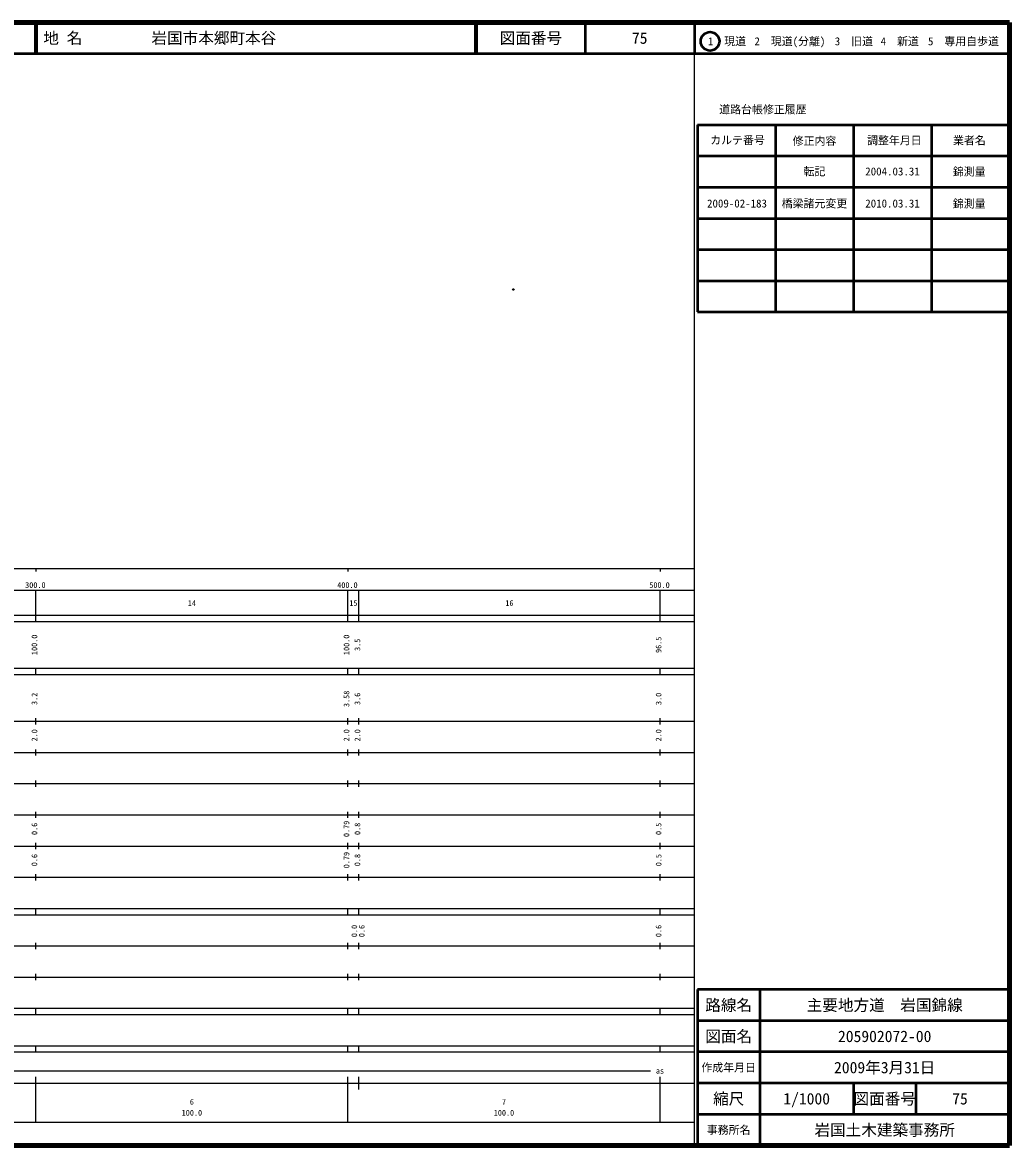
# Model space of a CAD drawing. Units: millimetres on the paper. Extents: x 40 to 680, y 20 to 380.
# Drawn here: x 363.7 to 680, y 20 to 380 of the extents above; entities that cross this region are included whole.
import ezdxf
from ezdxf.enums import TextEntityAlignment as Align

# ---------------------------------------------------------------- set-up
doc = ezdxf.new("R2010")
doc.units = ezdxf.units.MM
doc.header["$PDMODE"] = 32
doc.header["$PDSIZE"] = 0.5
doc.layers.add('M-OTRS', color=6, linetype='Continuous')
doc.layers.add('M-TTL-TXT', color=7, linetype='Continuous')
for name, color, linetype, lineweight in [('M-TTL', 2, 'Continuous', 140), ('M-TTL-BAND', 7, 'Continuous', 25), ('M-TTL-FRAM', 2, 'Continuous', 50), ('M-TTL-LINE', 7, 'Continuous', 50)]:
    doc.layers.add(name, color=color, linetype=linetype, lineweight=lineweight)
doc.styles.add('ＭＳ ゴシック', font='')
doc.styles.get('ＭＳ ゴシック').set_extended_font_data('MS Gothic')

msp = doc.modelspace()

# ---------------------------------------------------------------- linework, layer by layer
at = {"layer": 'M-OTRS'}
msp.add_point((521.012, 294.404), dxfattribs=at)
at = {"layer": 'M-TTL'}
for p, q in [((680, 380), (40, 380)), ((680, 20), (680, 380)), ((40, 20), (680, 20))]:
    msp.add_line(p, q, dxfattribs=at)
at = {"layer": 'M-TTL-BAND'}
for p, q in [((579, 20), (579, 370)), ((40, 205), (579, 205)), ((368, 205), (368, 204)), ((468, 205), (468, 204)), ((568, 205), (568, 204)), ((68, 198), (579, 198)), ((368, 188), (368, 198)), ((468, 188), (468, 198)), ((471.5, 188), (471.5, 198)), ((568, 188), (568, 198)), ((40, 190), (579, 190)), ((40, 188), (579, 188)), ((40, 173), (579, 173)), ((368, 171), (368, 173)), ((468, 171), (468, 173)), ((471.5, 171), (471.5, 173)), ((568, 171), (568, 173)), ((40, 171), (579, 171)), ((40, 156), (579, 156)), ((368, 155), (368, 157)), ((468, 155), (468, 157)), ((471.5, 155), (471.5, 157)), ((568, 155), (568, 157)), ((46, 146), (579, 146)), ((368, 145), (368, 147)), ((468, 145), (468, 147)), ((471.5, 145), (471.5, 147)), ((568, 145), (568, 147)), ((368, 135), (368, 137)), ((468, 135), (468, 137)), ((471.5, 135), (471.5, 137)), ((568, 135), (568, 137)), ((52, 136), (579, 136)), ((46, 126), (579, 126)), ((368, 125), (368, 127)), ((468, 125), (468, 127)), ((471.5, 125), (471.5, 127)), ((568, 125), (568, 127)), ((52, 116), (579, 116)), ((368, 115), (368, 117)), ((468, 115), (468, 117)), ((471.5, 115), (471.5, 117)), ((568, 115), (568, 117)), ((46, 106), (579, 106)), ((368, 105), (368, 107)), ((468, 105), (468, 107)), ((471.5, 105), (471.5, 107)), ((568, 105), (568, 107)), ((40, 96), (579, 96)), ((40, 94), (579, 94)), ((368, 94), (368, 96)), ((468, 94), (468, 96)), ((471.5, 94), (471.5, 96)), ((568, 94), (568, 96)), ((49, 84), (579, 84)), ((368, 83), (368, 85)), ((468, 83), (468, 85)), ((471.5, 83), (471.5, 85)), ((568, 83), (568, 85)), ((40, 74), (579, 74)), ((368, 73), (368, 75)), ((468, 73), (468, 75)), ((471.5, 73), (471.5, 75)), ((568, 73), (568, 75)), ((40, 64), (579, 64)), ((40, 62), (579, 62)), ((368, 62), (368, 64)), ((468, 62), (468, 64)), ((471.5, 62), (471.5, 64)), ((568, 62), (568, 64)), ((40, 52), (579, 52)), ((368, 50), (368, 52)), ((468, 50), (468, 52)), ((471.5, 50), (471.5, 52)), ((568, 50), (568, 52)), ((40, 50), (579, 50)), ((71, 44), (565, 44)), ((40, 40), (579, 40)), ((368, 27.5), (368, 42)), ((468, 27.5), (468, 42)), ((471.5, 38), (471.5, 42)), ((568, 27.5), (568, 42)), ((68, 27.5), (579, 27.5))]:
    msp.add_line(p, q, dxfattribs=at)
at = {"layer": 'M-TTL-FRAM'}
for p, q in [((580, 347.197), (580, 287.197)), ((580, 347.197), (680, 347.197)), ((580, 287.197), (680, 287.197)), ((680, 70), (580, 70)), ((580, 70), (580, 20))]:
    msp.add_line(p, q, dxfattribs=at)
at = {"layer": 'M-TTL-LINE'}
for p, q in [((367.75, 380), (367.75, 370)), ((368.25, 380), (368.25, 370)), ((508.747, 380), (508.747, 370)), ((509.247, 380), (509.247, 370)), ((543.997, 380), (543.997, 370)), ((579, 380), (579, 370)), ((40, 370), (680, 370)), ((605, 347.197), (605, 287.197)), ((630, 347.197), (630, 287.197)), ((655, 347.197), (655, 287.197)), ((580, 337.197), (680, 337.197)), ((580, 327.197), (680, 327.197)), ((580, 317.197), (680, 317.197)), ((580, 307.197), (680, 307.197)), ((580, 297.197), (680, 297.197)), ((600, 70), (600, 20)), ((680, 60), (580, 60)), ((680, 50), (580, 50)), ((680, 40), (580, 40)), ((630, 40), (630, 30)), ((650, 40), (650, 30)), ((680, 30), (580, 30))]:
    msp.add_line(p, q, dxfattribs=at)
msp.add_circle((584.031, 373.958), 3, dxfattribs=at)

# ---------------------------------------------------------------- texts
at = {"layer": 'M-TTL-BAND', "style": 'ＭＳ ゴシック'}
for s, p in [('300.0', (367.844, 198.195)), ('400.0', (467.844, 198.195)), ('500.0', (567.844, 198.195)), ('14', (418, 192.405)), ('15', (469.75, 192.405)), ('16', (519.75, 192.405)), ('as', (568, 42.5)), ('6', (418, 32.523)), ('7', (518, 32.523)), ('100.0', (418, 29.033)), ('100.0', (518, 29.033))]:
    msp.add_text(s, height=1.833, dxfattribs=at).set_placement(p, align=Align.BOTTOM_CENTER)
for s, p in [('100.0', (369, 180.5)), ('100.0', (469, 180.5)), ('3.5', (472.5, 180.5)), ('96.5', (569, 180.5)), ('3.2', (369, 163.174)), ('3.58', (469, 163.174)), ('3.6', (472.5, 163.174)), ('3.0', (569, 163.174)), ('2.0', (369, 151.5)), ('2.0', (469, 151.5)), ('2.0', (472.5, 151.5)), ('2.0', (569, 151.5)), ('0.6', (369, 121.5)), ('0.79', (469, 121.5)), ('0.8', (472.5, 121.5)), ('0.5', (569, 121.5)), ('0.6', (369, 111.5)), ('0.79', (469, 111.5)), ('0.8', (472.5, 111.5)), ('0.5', (569, 111.5)), ('0.0', (471.5, 88.764)), ('0.6', (473.87, 88.764)), ('0.6', (569, 88.764))]:
    msp.add_text(s, height=1.833, rotation=90, dxfattribs=at).set_placement(p, align=Align.BOTTOM_CENTER)
at = {"layer": 'M-TTL-TXT', "style": 'ＭＳ ゴシック'}
for s, p in [('地 名', (370.38, 375)), ('岩国市本郷町本谷', (405.024, 375))]:
    msp.add_text(s, height=3.666, dxfattribs=at).set_placement(p, align=Align.MIDDLE_LEFT)
for s, height, p in [('図面番号', 3.666, (526.622, 375)), ('75', 3.666, (561.497, 375)), ('1\u3000現道', 2.566, (589.448, 373.958)), ('2\u3000現道(分離)', 2.566, (609.619, 373.958)), ('3\u3000旧道', 2.566, (630.121, 373.958)), ('4\u3000新道', 2.566, (644.824, 373.958)), ('5\u3000専用自歩道', 2.566, (665.228, 373.958)), ('道路台帳修正履歴', 2.566, (600.968, 352.113)), ('カルテ番号', 2.566, (592.839, 342.277)), ('修正内容', 2.566, (617.509, 342.023)), ('調整年月日', 2.566, (643.089, 342.197)), ('業者名', 2.566, (667.134, 342.197)), ('転記', 2.566, (617.5, 332.245)), ('2004.03.31', 2.566, (642.5, 332.245)), ('錦測量', 2.566, (667.077, 332.189)), ('2009-02-183', 2.566, (592.673, 321.969)), ('橋梁諸元変更', 2.566, (617.5, 321.969)), ('2010.03.31', 2.566, (642.5, 321.969)), ('錦測量', 2.566, (667.077, 321.912)), ('路線名', 3.666, (590, 65)), ('路線名', 3.666, (590, 65)), ('主要地方道\u3000岩国錦線', 3.666, (640, 65)), ('図面名', 3.666, (590, 55)), ('図面名', 3.666, (590, 55)), ('205902072-00', 3.666, (640, 55)), ('2009年3月31日', 3.666, (640, 45)), ('作成年月日', 2.566, (590, 45)), ('作成年月日', 2.566, (590, 45)), ('縮尺', 3.666, (590, 35)), ('縮尺', 3.666, (590, 35)), ('1/1000', 3.666, (615, 35)), ('図面番号', 3.666, (640, 35)), ('図面番号', 3.666, (640, 35)), ('75', 3.666, (664.125, 35)), ('事務所名', 2.566, (590, 25)), ('事務所名', 2.566, (590, 25)), ('岩国土木建築事務所', 3.666, (640, 25))]:
    msp.add_text(s, height=height, dxfattribs=at).set_placement(p, align=Align.MIDDLE_CENTER)

doc.saveas('drawing.dxf')
